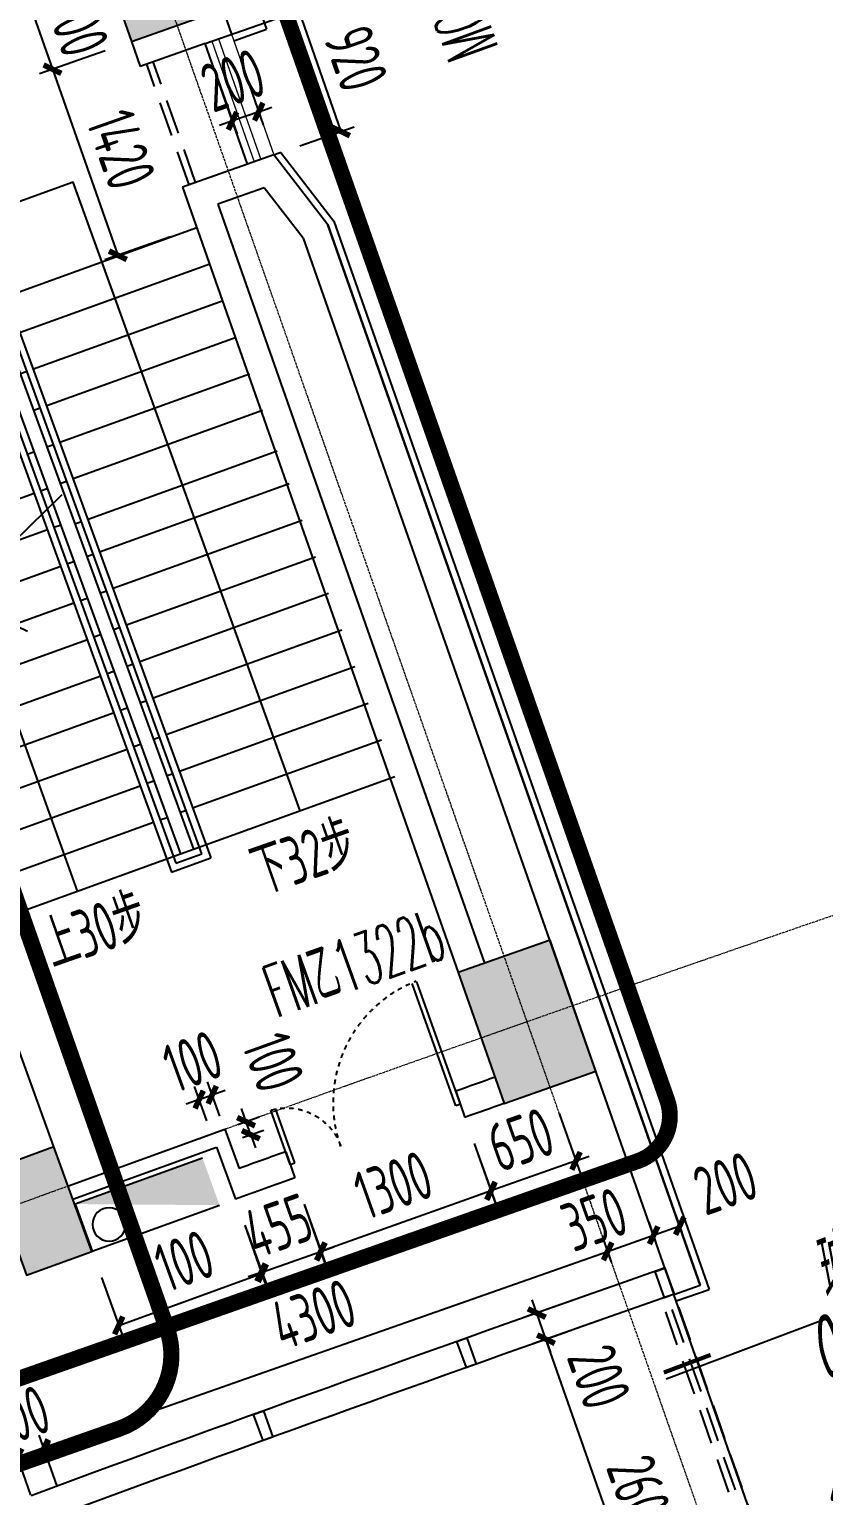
# Model space of a CAD drawing. Header units: millimetres. Extents: x 0 to 12095980, y -6694179 to 0.
# Drawn here: x 11672861 to 11678580, y -6406433 to -6395882 of the extents above; entities that cross this region are included whole.
import ezdxf

# ---------------------------------------------------------------- set-up
doc = ezdxf.new("R2010")
doc.units = ezdxf.units.MM
doc.header["$LTSCALE"] = 10
for name, pattern in [('A1-RG-AXIS$0$CENTER', [50.8, 31.75, -6.35, 6.35, -6.35]), ('A1-RI-F2$0$Dash', [6, 3, -3]), ('A1-RI-F2$0$DASHED', [0.75, 0.5, -0.25]), ('A1-RI-F2$0$HIDDEN2', [0.1875, 0.125, -0.0625])]:
    doc.linetypes.add(name, pattern=pattern)
for name, color, linetype in [('A1-RD-2F$0$A-DIMS-1：100', 1, 'Continuous'), ('A1-RD-2F$0$A-louban', 5, 'Continuous'), ('A1-RD-2F$0$A-WALL', 7, 'Continuous'), ('A1-RD-2F$0$外保温', 41, 'Continuous'), ('A1-RG-AXIS$0$A-COLU-HATH', 8, 'Continuous'), ('A1-RG-AXIS$0$A-COLUMN', 7, 'Continuous'), ('A1-RI-F2$0$0P-FE-FH-P', 41, 'A1-RI-F2$0$YJdef_FE-FH_LINE_F'), ('A1-RI-F2$0$0P-FE-HY(消火栓)', 21, 'Continuous'), ('A1-RI-F2$0$A-DIMS-1：100', 1, 'Continuous'), ('A1-RI-F2$0$A-DOOR', 32, 'Continuous'), ('A1-RI-F2$0$A-FUZHUXIAN', 55, 'A1-RI-F2$0$HIDDEN2'), ('A1-RI-F2$0$A-GLAZ', 140, 'Continuous'), ('A1-RI-F2$0$A-SYMB', 4, 'Continuous'), ('A1-RI-F2$0$A-SYMB-NAME', 4, 'Continuous'), ('A1-RI-F2$0$A-TEXT', 4, 'Continuous'), ('A1-RI-F2$0$A-TEXT1', 4, 'Continuous'), ('A1-RI-F2$0$A-WALL', 7, 'Continuous'), ('A1-RI-F2$0$A1-RI-BF$0$A-STRS', 50, 'Continuous'), ('A1-RI-F2$0$A1-RI-BF$0$A-STRS-HRAL', 3, 'Continuous'), ('A1-RI-F2$0$A1-RI-BF$0$A-SYMB-STRS', 1, 'Continuous'), ('A1-RI-F2$0$N-SYMB-DOOR', 13, 'Continuous'), ('A1-RI-F2$0$N-SYMB-DOOR1', 13, 'Continuous'), ('A1-RI-F2$0$N-SYMB-DOOR2', 13, 'Continuous')]:
    doc.layers.add(name, color=color, linetype=linetype)
doc.layers.add('A1-RD-2F$0$A1-RI-F3$0$mry-interior handrail', color=4, linetype='Continuous', lineweight=9)
doc.layers.add('A1-RG-AXIS$0$A-GRID', color=1, linetype='A1-RG-AXIS$0$CENTER', lineweight=9)
doc.layers.add('A1-RI-F2$0$A-X-PLOT', color=7, linetype='Continuous', plot=False)
doc.styles.add('A1-RD-2F$0$XD2008', font='xd-hzs.shx', dxfattribs={"width": 0.7, "bigfont": 'xd-hztxt.shx'})
doc.styles.add('A1-RI-F2$0$ECADI', font='gbeitc.shx', dxfattribs={"width": 0.7, "bigfont": 'gbcbig.shx'})
doc.styles.add('A1-RI-F2$0$ECADI-SYM', font='simplex.shx', dxfattribs={"width": 0.7, "bigfont": 'hztxt.shx'})
doc.styles.add('A1-RI-F2$0$hz1', font='hzs.shx', dxfattribs={"width": 0.75, "bigfont": 'hztxt.shx'})
doc.styles.add('A1-RI-F2$0$HZTXT', font='hzs-1.shx', dxfattribs={"width": 0.7, "bigfont": 'hztxt.shx'})
doc.styles.add('A1-RI-F2$0$XD2008', font='xd-hzs.shx', dxfattribs={"width": 0.7, "bigfont": 'xd-hztxt.shx'})
doc.linetypes.add('A1-RI-F2$0$YJdef_FE-FH_LINE_F', pattern='A,4,-0.2,["F",A1-RI-F2$0$hz1,S=0.2,R=0,X=-0.1,Y=-0.1],-0.1', length=4.3)
doc.dimstyles.new('A1-RD-2F$0$XD100$0', dxfattribs={"dimscale": 100, "dimtxt": 3.5, "dimasz": 2, "dimexe": 1, "dimexo": 2, "dimgap": 1, "dimtad": 1, "dimdec": 0, "dimdsep": 46, "dimtxsty": 'A1-RD-2F$0$XD2008', "dimblk": 'A1-RD-2F$0$_ArchTick', "dimblk1": 'A1-RD-2F$0$_ArchTick', "dimblk2": 'A1-RD-2F$0$_ArchTick', "dimsah": 1, "dimcen": 2.5, "dimclrd": 1, "dimclre": 1, "dimclrt": 4, "dimaunit": 1, "dimadec": 0, "dimazin": 0, "dimtfac": 1, "dimtdec": 0, "dimtix": 1, "dimtmove": 2, "dimatfit": 3, "dimfxl": 1, "dimtolj": 1, "dimtzin": 0, "dimarcsym": 0})
doc.dimstyles.new('A1-RI-F2$0$XD100$0', dxfattribs={"dimscale": 100, "dimtxt": 3.5, "dimasz": 2, "dimexe": 1, "dimexo": 2, "dimgap": 1, "dimtad": 1, "dimdec": 0, "dimdsep": 46, "dimtxsty": 'A1-RI-F2$0$XD2008', "dimblk1": 'A1-RI-F2$0$_ArchTick', "dimblk2": 'A1-RI-F2$0$_ArchTick', "dimsah": 1, "dimcen": 2.5, "dimclrd": 1, "dimclre": 1, "dimclrt": 4, "dimaunit": 1, "dimadec": 0, "dimazin": 0, "dimtfac": 1, "dimtdec": 0, "dimtix": 1, "dimtmove": 2, "dimatfit": 3, "dimfxl": 1, "dimtolj": 1, "dimtzin": 0, "dimarcsym": 0})

# ---------------------------------------------------------------- blocks, each defined once
blk = doc.blocks.new('A1-RI-F2$0$_ArchTick')
at = {"color": 0, "linetype": 'ByBlock', "const_width": 0.4}
blk.add_lwpolyline([(-0.5, -0.5), (0.5, 0.5)], dxfattribs=at)
blk = doc.blocks.new('*D106')
at = {"layer": 'A1-RI-F2$0$A-DIMS-1：100', "color": 1, "linetype": 'ByBlock', "lineweight": -2, "transparency": 16777216}
for p, q in [((11673535, -6394740), (11673325, -6394142)), ((11669976, -6395425), (11673358, -6394236)), ((11670153, -6395928), (11669943, -6395330))]:
    blk.add_line(p, q, dxfattribs=at)
at = {"layer": 'A1-RI-F2$0$A-DIMS-1：100', "color": 1, "linetype": 'ByBlock', "lineweight": -2, "transparency": 16777216, "xscale": 100, "yscale": 100, "zscale": 100}
for p, rotation in [((11673358, -6394236), 19.35703132826223), ((11669976, -6395425), 199.3570313282622)]:
    blk.add_blockref('A1-RI-F2$0$_ArchTick', p, dxfattribs=dict(at, rotation=rotation))
at = {"layer": 'A1-RI-F2$0$A-DIMS-1：100', "color": 4, "linetype": 'ByBlock', "transparency": 16777216, "insert": (11671576, -6394571), "char_height": 350, "attachment_point": 5, "rotation": 19.357, "style": 'A1-RI-F2$0$XD2008'}
blk.add_mtext('\\A1;3585', dxfattribs=at)
blk = doc.blocks.new('A1-RI-F2$0$A1wenzi')
at = {"layer": 'A1-RI-F2$0$A-SYMB-NAME', "linetype": 'ByBlock', "style": 'A1-RI-F2$0$HZTXT', "width": 0.7}
blk.add_attdef('行政办公', (11600457, -6454949), '', height=350, dxfattribs=at)
blk = doc.blocks.new('A1-RD-2F$0$_ArchTick')
at = {"color": 0, "linetype": 'ByBlock', "const_width": 0.4}
blk.add_lwpolyline([(-0.5, -0.5), (0.5, 0.5)], dxfattribs=at)
blk = doc.blocks.new('*D706')
at = {"layer": 'A1-RD-2F$0$A-DIMS-1：100', "color": 1, "linetype": 'ByBlock', "lineweight": -2, "transparency": 16777216}
for p, q in [((11674506, -6395852), (11674896, -6395715)), ((11674801, -6395748), (11675105, -6396617)), ((11674809, -6396720), (11675200, -6396584))]:
    blk.add_line(p, q, dxfattribs=at)
at = {"layer": 'A1-RD-2F$0$A-DIMS-1：100', "color": 1, "linetype": 'ByBlock', "lineweight": -2, "transparency": 16777216, "xscale": 100, "yscale": 100, "zscale": 100}
for p, rotation in [((11674801, -6395748), 109.2795494467234), ((11675105, -6396617), 289.2795494467234)]:
    blk.add_blockref('A1-RD-2F$0$_ArchTick', p, dxfattribs=dict(at, rotation=rotation))
at = {"layer": 'A1-RD-2F$0$A-DIMS-1：100', "color": 4, "linetype": 'ByBlock', "transparency": 16777216, "insert": (11675213, -6396092), "char_height": 350, "attachment_point": 5, "rotation": 289.2795, "style": 'A1-RD-2F$0$XD2008'}
blk.add_mtext('\\A1;920', dxfattribs=at)
blk = doc.blocks.new('A1-RI-F2$0$进户门')
at = {"layer": 'A1-RI-F2$0$A-DOOR', "linetype": 'Continuous'}
for p, q in [((0, 0), (0, -382.9)), ((1200, 3.6), (1200, -859.8))]:
    blk.add_line(p, q, dxfattribs=at)
for points in [[(0, 0), (0, -382.9)], [(0, 0), (32.3, 0)], [(32.3, 0), (32.3, -382.9)], [(1167.7, 3.6), (1167.7, -859.8)], [(1200, 3.6), (1167.7, 3.6)], [(1200, 3.6), (1200, -859.8)]]:
    blk.add_lwpolyline(points, dxfattribs=at)
at = {"layer": 'A1-RI-F2$0$A-DOOR', "linetype": 'A1-RI-F2$0$Dash'}
for centre, radius, start, end in [((-24.7, -1.4), 382.6, 274.24917, 0.21013), ((1229.5, 4.2), 871.7, 180.27623, 268.06031)]:
    blk.add_arc(centre, radius, start, end, dxfattribs=at)
blk = doc.blocks.new('A1-RI-F2$0$st-04-2f')
at = {"layer": 'A1-RI-F2$0$A1-RI-BF$0$A-STRS', "linetype": 'Continuous', "ltscale": 0.5}
for p, q in [((12264407, 7179687), (12262850, 7179675)), ((12264507, 7179688), (12264407, 7179687)), ((12264407, 7179687), (12264424, 7175487)), ((12266062, 7179701), (12264507, 7179688)), ((12264507, 7179688), (12264524, 7175488)), ((12264524, 7175488), (12264424, 7175487))]:
    blk.add_line(p, q, dxfattribs=at)
for points in [[(12262855, 7179395), (12264305, 7179406)], [(12264355, 7179407), (12264405, 7179407)], [(12264558, 7179409), (12264508, 7179408)], [(12266062, 7179421), (12264608, 7179409)], [(12262857, 7179115), (12264307, 7179126)], [(12264357, 7179127), (12264407, 7179127)], [(12264559, 7179129), (12264510, 7179128)], [(12266062, 7179141), (12264609, 7179129)], [(12262859, 7178835), (12264309, 7178846)], [(12264359, 7178847), (12264409, 7178847)], [(12264560, 7178849), (12264509, 7178848)], [(12266062, 7178861), (12264610, 7178849)], [(12262862, 7178555), (12264312, 7178567)], [(12264362, 7178567), (12264412, 7178567)], [(12264562, 7178569), (12264512, 7178568)], [(12266062, 7178581), (12264612, 7178569)], [(12262864, 7178275), (12264314, 7178287)], [(12264364, 7178287), (12264414, 7178287)], [(12264563, 7178289), (12264513, 7178288)], [(12266062, 7178301), (12264613, 7178289)], [(12266062, 7178021), (12264614, 7178009)], [(12262866, 7177965), (12264314, 7177977)], [(12264364, 7177977), (12264414, 7177977)], [(12264564, 7178009), (12264516, 7178008)], [(12262868, 7177715), (12264318, 7177727)], [(12264368, 7177727), (12264418, 7177727)], [(12264565, 7177729), (12264518, 7177728)], [(12266062, 7177741), (12264615, 7177729)], [(12262871, 7177435), (12264317, 7177447)], [(12264367, 7177447), (12264417, 7177447)], [(12264567, 7177449), (12264516, 7177448)], [(12266062, 7177461), (12264617, 7177449)], [(12266062, 7177181), (12264618, 7177169)], [(12262873, 7177155), (12264318, 7177167)], [(12264368, 7177167), (12264418, 7177167)], [(12264568, 7177169), (12264518, 7177168)], [(12262875, 7176875), (12264319, 7176887)], [(12264369, 7176887), (12264419, 7176887)], [(12264569, 7176889), (12264519, 7176888)], [(12266062, 7176901), (12264619, 7176889)], [(12262878, 7176595), (12264321, 7176607)], [(12264371, 7176607), (12264421, 7176607)], [(12264570, 7176609), (12264520, 7176608)], [(12266062, 7176621), (12264620, 7176609)], [(12266062, 7176341), (12264622, 7176329)], [(12262880, 7176315), (12264325, 7176327)], [(12264375, 7176327), (12264422, 7176327)], [(12264572, 7176329), (12264521, 7176328)], [(12262882, 7176035), (12264326, 7176047)], [(12264376, 7176047), (12264425, 7176047)], [(12264576, 7176049), (12264522, 7176048)], [(12266062, 7176061), (12264626, 7176049)], [(12262884, 7175755), (12264328, 7175767)], [(12264378, 7175767), (12264427, 7175767)], [(12264578, 7175769), (12264523, 7175768)], [(12266062, 7175781), (12264628, 7175769)], [(12266062, 7175501), (12264524, 7175488)], [(12264424, 7175487), (12262885, 7175475)]]:
    blk.add_lwpolyline(points, dxfattribs=at)
at = {"layer": 'A1-RI-F2$0$A1-RI-BF$0$A-STRS-HRAL', "ltscale": 50}
for p, q in [((12264306, 7179787), (12264606, 7179789)), ((12264306, 7179787), (12264330, 7175386)), ((12264356, 7179737), (12264556, 7179739)), ((12264380, 7175436), (12264356, 7179737)), ((12264556, 7179739), (12264579, 7175438)), ((12264606, 7179789), (12264630, 7175388)), ((12264579, 7175438), (12264380, 7175436))]:
    blk.add_line(p, q, dxfattribs=at)
blk.add_lwpolyline([(12264630, 7175388), (12264330, 7175386)], dxfattribs=at)
at = {"layer": 'A1-RI-F2$0$A1-RI-BF$0$A-SYMB-STRS', "ltscale": 50}
for points in [[(12263608, 7175481), (12263572, 7180289), (12265273, 7180303), (12265289, 7178280)], [(12265586, 7178576), (12265289, 7178280), (12264993, 7178577)], [(12264429, 7178208), (12265189, 7177870), (12265158, 7177694), (12265381, 7177981), (12265372, 7177788), (12266129, 7177451)], [(12265596, 7177384), (12265294, 7177675), (12265003, 7177373)], [(12265312, 7175495), (12265294, 7177675)]]:
    blk.add_lwpolyline(points, dxfattribs=at)
blk = doc.blocks.new('*D404')
at = {"layer": 'A1-RI-F2$0$A-DIMS-1：100', "color": 1, "linetype": 'ByBlock', "lineweight": -2, "transparency": 16777216}
for p, q in [((11673242, -6395564), (11672768, -6395731)), ((11672863, -6395698), (11672829, -6395603)), ((11672863, -6395698), (11673028, -6396169)), ((11673408, -6396036), (11672934, -6396202)), ((11673028, -6396169), (11673061, -6396263))]:
    blk.add_line(p, q, dxfattribs=at)
at = {"layer": 'A1-RI-F2$0$A-DIMS-1：100', "color": 1, "linetype": 'ByBlock', "lineweight": -2, "transparency": 16777216, "xscale": 100, "yscale": 100, "zscale": 100}
for p, rotation in [((11672863, -6395698), 289.3570313280397), ((11673028, -6396169), 109.3570313280397)]:
    blk.add_blockref('A1-RI-F2$0$_ArchTick', p, dxfattribs=dict(at, rotation=rotation))
at = {"layer": 'A1-RI-F2$0$A-DIMS-1：100', "color": 4, "linetype": 'ByBlock', "transparency": 16777216, "insert": (11673205, -6395842), "char_height": 350, "attachment_point": 5, "rotation": 289.357, "style": 'A1-RI-F2$0$XD2008'}
blk.add_mtext('\\A1;500', dxfattribs=at)
blk = doc.blocks.new('*D405')
at = {"layer": 'A1-RI-F2$0$A-DIMS-1：100', "color": 1, "linetype": 'ByBlock', "lineweight": -2, "transparency": 16777216}
for p, q in [((11673407, -6396036), (11672934, -6396202)), ((11673028, -6396169), (11673499, -6397508)), ((11673878, -6397375), (11673404, -6397541))]:
    blk.add_line(p, q, dxfattribs=at)
at = {"layer": 'A1-RI-F2$0$A-DIMS-1：100', "color": 1, "linetype": 'ByBlock', "lineweight": -2, "transparency": 16777216, "xscale": 100, "yscale": 100, "zscale": 100}
for p, rotation in [((11673028, -6396169), 109.3570313283591), ((11673499, -6397508), 289.3570313283591)]:
    blk.add_blockref('A1-RI-F2$0$_ArchTick', p, dxfattribs=dict(at, rotation=rotation))
at = {"layer": 'A1-RI-F2$0$A-DIMS-1：100', "color": 4, "linetype": 'ByBlock', "transparency": 16777216, "insert": (11673523, -6396747), "char_height": 350, "attachment_point": 5, "rotation": 289.357, "style": 'A1-RI-F2$0$XD2008'}
blk.add_mtext('\\A1;1420', dxfattribs=at)
blk = doc.blocks.new('*D477')
at = {"layer": 'A1-RI-F2$0$A-DIMS-1：100', "color": 1, "linetype": 'ByBlock', "lineweight": -2, "transparency": 16777216}
for p, q in [((11674194, -6396173), (11674357, -6396636)), ((11674383, -6396107), (11674546, -6396569)), ((11674513, -6396475), (11674324, -6396541)), ((11674513, -6396475), (11674607, -6396442)), ((11674324, -6396541), (11674230, -6396575))]:
    blk.add_line(p, q, dxfattribs=at)
at = {"layer": 'A1-RI-F2$0$A-DIMS-1：100', "color": 1, "linetype": 'ByBlock', "lineweight": -2, "transparency": 16777216, "xscale": 100, "yscale": 100, "zscale": 100}
for p, rotation in [((11674513, -6396475), 199.3579411792774), ((11674324, -6396541), 19.35794117927738)]:
    blk.add_blockref('A1-RI-F2$0$_ArchTick', p, dxfattribs=dict(at, rotation=rotation))
at = {"layer": 'A1-RI-F2$0$A-DIMS-1：100', "color": 4, "linetype": 'ByBlock', "transparency": 16777216, "insert": (11674327, -6396249), "char_height": 350, "attachment_point": 5, "rotation": 19.3579, "style": 'A1-RI-F2$0$XD2008'}
blk.add_mtext('\\A1;200', dxfattribs=at)
blk = doc.blocks.new('*D483')
at = {"layer": 'A1-RI-F2$0$A-DIMS-1：100', "color": 1, "linetype": 'ByBlock', "lineweight": -2, "transparency": 16777216}
for p, q in [((11679799, -6406439), (11678212, -6406990)), ((11679970, -6406933), (11679767, -6406345)), ((11678383, -6407483), (11678180, -6406895))]:
    blk.add_line(p, q, dxfattribs=at)
at = {"layer": 'A1-RI-F2$0$A-DIMS-1：100', "color": 1, "linetype": 'ByBlock', "lineweight": -2, "transparency": 16777216, "xscale": 100, "yscale": 100, "zscale": 100}
for p, rotation in [((11679799, -6406439), 19.12505656583533), ((11678212, -6406990), 199.1250565658353)]:
    blk.add_blockref('A1-RI-F2$0$_ArchTick', p, dxfattribs=dict(at, rotation=rotation))
at = {"layer": 'A1-RI-F2$0$A-DIMS-1：100', "color": 4, "linetype": 'ByBlock', "transparency": 16777216, "insert": (11678916, -6406455), "char_height": 350, "attachment_point": 5, "rotation": 19.1251, "style": 'A1-RI-F2$0$XD2008'}
blk.add_mtext('\\A1;1680', dxfattribs=at)
blk = doc.blocks.new('*D485')
at = {"layer": 'A1-RI-F2$0$A-DIMS-1：100', "color": 1, "linetype": 'ByBlock', "lineweight": -2, "transparency": 16777216}
for p, q in [((11676986, -6405165), (11676487, -6405341)), ((11677443, -6407760), (11676581, -6405307)), ((11677848, -6407618), (11677349, -6407793))]:
    blk.add_line(p, q, dxfattribs=at)
at = {"layer": 'A1-RI-F2$0$A-DIMS-1：100', "color": 1, "linetype": 'ByBlock', "lineweight": -2, "transparency": 16777216, "xscale": 100, "yscale": 100, "zscale": 100}
for p, rotation in [((11676581, -6405307), 109.3595861989956), ((11677443, -6407760), 289.3595861989956)]:
    blk.add_blockref('A1-RI-F2$0$_ArchTick', p, dxfattribs=dict(at, rotation=rotation))
at = {"layer": 'A1-RI-F2$0$A-DIMS-1：100', "color": 4, "linetype": 'ByBlock', "transparency": 16777216, "insert": (11677271, -6406443), "char_height": 350, "attachment_point": 5, "rotation": 289.3596, "style": 'A1-RI-F2$0$XD2008'}
blk.add_mtext('\\A1;2600', dxfattribs=at)
blk = doc.blocks.new('*D486')
at = {"layer": 'A1-RI-F2$0$A-DIMS-1：100', "color": 1, "linetype": 'ByBlock', "lineweight": -2, "transparency": 16777216}
for p, q in [((11676920, -6404977), (11676421, -6405152)), ((11676515, -6405119), (11676482, -6405024)), ((11676986, -6405165), (11676487, -6405341)), ((11676581, -6405307), (11676515, -6405119)), ((11676581, -6405307), (11676614, -6405402))]:
    blk.add_line(p, q, dxfattribs=at)
at = {"layer": 'A1-RI-F2$0$A-DIMS-1：100', "color": 1, "linetype": 'ByBlock', "lineweight": -2, "transparency": 16777216, "xscale": 100, "yscale": 100, "zscale": 100}
for p, rotation in [((11676515, -6405119), 289.3570313285136), ((11676581, -6405307), 109.3570313285136)]:
    blk.add_blockref('A1-RI-F2$0$_ArchTick', p, dxfattribs=dict(at, rotation=rotation))
at = {"layer": 'A1-RI-F2$0$A-DIMS-1：100', "color": 4, "linetype": 'ByBlock', "transparency": 16777216, "insert": (11676963, -6405578), "char_height": 350, "attachment_point": 5, "rotation": 289.357, "style": 'A1-RI-F2$0$XD2008'}
blk.add_mtext('\\A1;200', dxfattribs=at)
blk = doc.blocks.new('*D488')
at = {"layer": 'A1-RI-F2$0$A-DIMS-1：100', "color": 1, "linetype": 'ByBlock', "lineweight": -2, "transparency": 16777216}
for p, q in [((11677053, -6404753), (11676992, -6404580)), ((11672969, -6406100), (11677025, -6404675)), ((11672996, -6406178), (11672935, -6406005))]:
    blk.add_line(p, q, dxfattribs=at)
at = {"layer": 'A1-RI-F2$0$A-DIMS-1：100', "color": 1, "linetype": 'ByBlock', "lineweight": -2, "transparency": 16777216, "xscale": 100, "yscale": 100, "zscale": 100}
for p, rotation in [((11677025, -6404675), 19.35703132826328), ((11672969, -6406100), 199.3570313282633)]:
    blk.add_blockref('A1-RI-F2$0$_ArchTick', p, dxfattribs=dict(at, rotation=rotation))
at = {"layer": 'A1-RI-F2$0$A-DIMS-1：100', "color": 4, "linetype": 'ByBlock', "transparency": 16777216, "insert": (11674906, -6405128), "char_height": 350, "attachment_point": 5, "rotation": 19.357, "style": 'A1-RI-F2$0$XD2008'}
blk.add_mtext('\\A1;4300', dxfattribs=at)
blk = doc.blocks.new('*D496')
at = {"layer": 'A1-RI-F2$0$A-DIMS-1：100', "color": 1, "linetype": 'ByBlock', "lineweight": -2, "transparency": 16777216}
for p, q in [((11677372, -6404606), (11677323, -6404464)), ((11677042, -6404722), (11676992, -6404580)), ((11677025, -6404675), (11677356, -6404559))]:
    blk.add_line(p, q, dxfattribs=at)
at = {"layer": 'A1-RI-F2$0$A-DIMS-1：100', "color": 1, "linetype": 'ByBlock', "lineweight": -2, "transparency": 16777216, "xscale": 100, "yscale": 100, "zscale": 100}
for p, rotation in [((11677356, -6404559), 19.35794117842581), ((11677025, -6404675), 199.3579411784258)]:
    blk.add_blockref('A1-RI-F2$0$_ArchTick', p, dxfattribs=dict(at, rotation=rotation))
at = {"layer": 'A1-RI-F2$0$A-DIMS-1：100', "color": 4, "linetype": 'ByBlock', "transparency": 16777216, "insert": (11676929, -6404445), "char_height": 350, "attachment_point": 5, "rotation": 19.3579, "style": 'A1-RI-F2$0$XD2008'}
blk.add_mtext('\\A1;350', dxfattribs=at)
blk = doc.blocks.new('*D497')
at = {"layer": 'A1-RI-F2$0$A-DIMS-1：100', "color": 1, "linetype": 'ByBlock', "lineweight": -2, "transparency": 16777216}
for p, q in [((11677561, -6404539), (11677511, -6404398)), ((11677372, -6404606), (11677323, -6404464)), ((11677356, -6404559), (11677544, -6404492))]:
    blk.add_line(p, q, dxfattribs=at)
at = {"layer": 'A1-RI-F2$0$A-DIMS-1：100', "color": 1, "linetype": 'ByBlock', "lineweight": -2, "transparency": 16777216, "xscale": 100, "yscale": 100, "zscale": 100}
for p, rotation in [((11677544, -6404492), 19.35794113599733), ((11677356, -6404559), 199.3579411359973)]:
    blk.add_blockref('A1-RI-F2$0$_ArchTick', p, dxfattribs=dict(at, rotation=rotation))
at = {"layer": 'A1-RI-F2$0$A-DIMS-1：100', "color": 4, "linetype": 'ByBlock', "transparency": 16777216, "insert": (11677873, -6404185), "char_height": 350, "attachment_point": 5, "rotation": 19.3579, "style": 'A1-RI-F2$0$XD2008'}
blk.add_mtext('\\A1;200', dxfattribs=at)
blk = doc.blocks.new('*D489')
at = {"layer": 'A1-RI-F2$0$A-DIMS-1：100', "color": 1, "linetype": 'ByBlock', "lineweight": -2, "transparency": 16777216}
for p, q in [((11676677, -6403684), (11676830, -6404118)), ((11676064, -6403900), (11676217, -6404334)), ((11676797, -6404024), (11676892, -6403990)), ((11676797, -6404024), (11676184, -6404240)), ((11676184, -6404240), (11676090, -6404273))]:
    blk.add_line(p, q, dxfattribs=at)
at = {"layer": 'A1-RI-F2$0$A-DIMS-1：100', "color": 1, "linetype": 'ByBlock', "lineweight": -2, "transparency": 16777216, "xscale": 100, "yscale": 100, "zscale": 100}
for p, rotation in [((11676797, -6404024), 199.3999461804426), ((11676184, -6404240), 19.39994618044264)]:
    blk.add_blockref('A1-RI-F2$0$_ArchTick', p, dxfattribs=dict(at, rotation=rotation))
at = {"layer": 'A1-RI-F2$0$A-DIMS-1：100', "color": 4, "linetype": 'ByBlock', "transparency": 16777216, "insert": (11676399, -6403872), "char_height": 350, "attachment_point": 5, "rotation": 19.3999, "style": 'A1-RI-F2$0$XD2008'}
blk.add_mtext('\\A1;650', dxfattribs=at)
blk = doc.blocks.new('*D490')
at = {"layer": 'A1-RI-F2$0$A-DIMS-1：100', "color": 1, "linetype": 'ByBlock', "lineweight": -2, "transparency": 16777216}
for p, q in [((11676065, -6403899), (11676220, -6404334)), ((11676186, -6404239), (11674961, -6404676)), ((11674840, -6404335), (11674995, -6404770))]:
    blk.add_line(p, q, dxfattribs=at)
at = {"layer": 'A1-RI-F2$0$A-DIMS-1：100', "color": 1, "linetype": 'ByBlock', "lineweight": -2, "transparency": 16777216, "xscale": 100, "yscale": 100, "zscale": 100}
for p, rotation in [((11676186, -6404239), 19.59878669776582), ((11674961, -6404676), 199.5987866977659)]:
    blk.add_blockref('A1-RI-F2$0$_ArchTick', p, dxfattribs=dict(at, rotation=rotation))
at = {"layer": 'A1-RI-F2$0$A-DIMS-1：100', "color": 4, "linetype": 'ByBlock', "transparency": 16777216, "insert": (11675482, -6404198), "char_height": 350, "attachment_point": 5, "rotation": 19.5988, "style": 'A1-RI-F2$0$XD2008'}
blk.add_mtext('\\A1;1300', dxfattribs=at)
blk = doc.blocks.new('A1-RI-F2$0$mc')
at = {"layer": 'A1-RI-F2$0$N-SYMB-DOOR', "style": 'A1-RI-F2$0$ECADI-SYM', "width": 0.7}
for tag, p in [('门窗主编号1', (55.7, -311.3)), ('门窗主编号2', (667.6, -311.3))]:
    blk.add_attdef(tag, p, '', height=180, dxfattribs=at)
at = {"layer": 'A1-RI-F2$0$N-SYMB-DOOR', "style": 'A1-RI-F2$0$ECADI-SYM', "width": 0.7, "flags": 1}
for tag, p in [('洞口尺寸(宽X高)', (55.6, -717.2)), ('备注', (57.1, -921.2))]:
    blk.add_attdef(tag, p, '', height=180, dxfattribs=at)
at = {"layer": 'A1-RI-F2$0$N-SYMB-DOOR1', "style": 'A1-RI-F2$0$ECADI-SYM', "width": 0.7}
blk.add_attdef('门窗辅编号1', (55.7, -516.1), '', height=180, dxfattribs=at)
at = {"layer": 'A1-RI-F2$0$N-SYMB-DOOR2', "style": 'A1-RI-F2$0$ECADI-SYM', "width": 0.7}
blk.add_attdef('门窗辅编号2', (311.5, -516.1), '', height=180, dxfattribs=at)
blk = doc.blocks.new('A1-RI-F2$0$112')
at = {"layer": 'A1-RI-F2$0$0P-FE-HY(消火栓)'}
for p, q in [((-1145151, 724088), (-1144188, 723932)), ((-1144188, 723932), (-1144246, 723576)), ((-1144246, 723576), (-1145208, 723732))]:
    blk.add_line(p, q, dxfattribs=at)
blk.add_circle((-1144401, 723743), 120, dxfattribs=at)
blk.add_solid([(-1144188, 723932), (-1145151, 724088), (-1145208, 723732)], dxfattribs=at)
blk = doc.blocks.new('*D514')
at = {"layer": 'A1-RI-F2$0$A-DIMS-1：100', "color": 1, "linetype": 'ByBlock', "lineweight": -2, "transparency": 16777216}
for p, q in [((11673061, -6406364), (11672933, -6405997)), ((11672873, -6406430), (11672744, -6406064)), ((11672966, -6406092), (11672777, -6406158)), ((11672966, -6406092), (11673060, -6406059)), ((11672777, -6406158), (11672683, -6406191))]:
    blk.add_line(p, q, dxfattribs=at)
at = {"layer": 'A1-RI-F2$0$A-DIMS-1：100', "color": 1, "linetype": 'ByBlock', "lineweight": -2, "transparency": 16777216, "xscale": 100, "yscale": 100, "zscale": 100}
for p, rotation in [((11672966, -6406092), 199.3570313272598), ((11672777, -6406158), 19.35703132725985)]:
    blk.add_blockref('A1-RI-F2$0$_ArchTick', p, dxfattribs=dict(at, rotation=rotation))
at = {"layer": 'A1-RI-F2$0$A-DIMS-1：100', "color": 4, "linetype": 'ByBlock', "transparency": 16777216, "insert": (11672780, -6405865), "char_height": 350, "attachment_point": 5, "rotation": 19.357, "style": 'A1-RI-F2$0$XD2008'}
blk.add_mtext('\\A1;200', dxfattribs=at)
blk = doc.blocks.new('A1-RG-AXIS$0$colu')
at = {"layer": 'A1-RG-AXIS$0$A-COLU-HATH', "linetype": 'ByBlock'}
h = blk.add_hatch(color=256, dxfattribs=at)
h.paths.add_polyline_path([(11591264, -6433839), (11591159, -6433557), (11590222, -6433908), (11590400, -6434382)])
h.paths.add_polyline_path([(11582706, -6437301), (11582516, -6436795), (11581580, -6437146), (11581701, -6437474)])
h.paths.add_polyline_path([(11590472, -6449024), (11591080, -6449817), (11591635, -6449392), (11591027, -6448598)])
h.paths.add_polyline_path([(11597647, -6443800), (11598174, -6444530), (11598741, -6444120), (11598215, -6443391)])
h.paths.add_polyline_path([(11585545, -6442594), (11586154, -6443388), (11586709, -6442962), (11586101, -6442168)])
h.paths.add_polyline_path([(11592849, -6437150), (11593376, -6437880), (11593943, -6437471), (11593417, -6436741)])
h.paths.add_polyline_path([(11606395, -6455924), (11606921, -6456654), (11607489, -6456244), (11606962, -6455514)])
h.paths.add_polyline_path([(11601626, -6449315), (11602153, -6450044), (11602720, -6449635), (11602194, -6448905)])
edge = h.paths.add_edge_path()
edge.add_arc((11595249, -6454684), 425, 0, 360)
edge = h.paths.add_edge_path()
edge.add_arc((11600176, -6461115), 425, 0, 360)
h.paths.add_polyline_path([(11613307, -6451074), (11613812, -6451818), (11614392, -6451425), (11613886, -6450680)])
h.paths.add_polyline_path([(11620356, -6446424), (11620839, -6447183), (11621430, -6446806), (11620946, -6446047)])
h.paths.add_polyline_path([(11615974, -6439552), (11616458, -6440311), (11617048, -6439934), (11616564, -6439175)])
h.paths.add_polyline_path([(11608730, -6444330), (11609235, -6445075), (11609815, -6444682), (11609309, -6443937)])
h.paths.add_polyline_path([(11600306, -6431919), (11600812, -6432664), (11601391, -6432270), (11600885, -6431526)])
h.paths.add_polyline_path([(11607910, -6426904), (11608394, -6427663), (11608984, -6427286), (11608500, -6426527)])
h.paths.add_polyline_path([(11630302, -6423285), (11630693, -6423983), (11631129, -6423739), (11630739, -6423040)])
h.paths.add_polyline_path([(11626248, -6416039), (11626639, -6416737), (11627075, -6416493), (11626684, -6415795)])
h.paths.add_polyline_path([(11627535, -6441978), (11627997, -6442751), (11628598, -6442392), (11628136, -6441619)])
h.paths.add_polyline_path([(11634839, -6437741), (11635279, -6438526), (11635889, -6438184), (11635450, -6437399)])
h.paths.add_polyline_path([(11615655, -6422109), (11616117, -6422881), (11616718, -6422522), (11616256, -6421750)])
h.paths.add_polyline_path([(11619863, -6429147), (11620325, -6429919), (11620926, -6429560), (11620464, -6428788)])
h.paths.add_polyline_path([(11630859, -6430629), (11631299, -6431414), (11631910, -6431072), (11631470, -6430287)])
h.paths.add_polyline_path([(11627539, -6424694), (11627978, -6425480), (11628589, -6425138), (11628150, -6424353)])
h.paths.add_polyline_path([(11623353, -6434983), (11623815, -6435756), (11624415, -6435396), (11623953, -6434624)])
h.paths.add_polyline_path([(11623535, -6417538), (11623974, -6418324), (11624585, -6417982), (11624146, -6417197)])
h.paths.add_polyline_path([(11635339, -6420464), (11635756, -6421262), (11636376, -6420938), (11635960, -6420140)])
h.paths.add_polyline_path([(11645506, -6407138), (11645842, -6407864), (11645388, -6408074), (11645053, -6407348)])
h.paths.add_polyline_path([(11648218, -6414201), (11648554, -6414927), (11649008, -6414718), (11648672, -6413991)])
h.paths.add_polyline_path([(11649797, -6429904), (11650191, -6430713), (11650820, -6430407), (11650426, -6429597)])
h.paths.add_polyline_path([(11632163, -6412872), (11631542, -6413196), (11632283, -6414615), (11632904, -6414290)])
h.paths.add_polyline_path([(11648553, -6404923), (11647915, -6405211), (11648573, -6406669), (11649211, -6406381)])
h.paths.add_polyline_path([(11638488, -6426491), (11638905, -6427289), (11639525, -6426965), (11639108, -6426167)])
h.paths.add_polyline_path([(11646232, -6422575), (11646626, -6423384), (11647255, -6423078), (11646862, -6422268)])
h.paths.add_polyline_path([(11643258, -6416460), (11643651, -6417269), (11644281, -6416963), (11643887, -6416153)])
edge = h.paths.add_edge_path()
edge.add_arc((11640554, -6410101), 425, 0, 360)
h.paths.add_polyline_path([(11642262, -6433715), (11642678, -6434512), (11643299, -6434188), (11642882, -6433391)])
h.paths.add_polyline_path([(11657439, -6426310), (11657809, -6427131), (11658447, -6426843), (11658077, -6426022)])
h.paths.add_polyline_path([(11654086, -6418882), (11654456, -6419702), (11655094, -6419414), (11654724, -6418594)])
h.paths.add_polyline_path([(11659423, -6409141), (11659770, -6409971), (11660416, -6409702), (11660069, -6408871)])
h.paths.add_polyline_path([(11651288, -6412684), (11651658, -6413504), (11652296, -6413216), (11651926, -6412396)])
h.paths.add_polyline_path([(11672567, -6404095), (11672841, -6404846), (11673311, -6404675), (11673037, -6403924)])
h.paths.add_polyline_path([(11669749, -6396288), (11670092, -6397229), (11670562, -6397058), (11670219, -6396117)])
h.paths.add_polyline_path([(11678236, -6409178), (11678568, -6410121), (11679228, -6409889), (11678897, -6408946)])
h.paths.add_polyline_path([(11675949, -6402668), (11676281, -6403611), (11676941, -6403379), (11676610, -6402436)])
h.paths.add_polyline_path([(11662042, -6415416), (11662388, -6416247), (11663034, -6415977), (11662688, -6415147)])
h.paths.add_polyline_path([(11670094, -6412181), (11670417, -6413021), (11671070, -6412770), (11670748, -6411930)])
h.paths.add_polyline_path([(11656266, -6401573), (11656651, -6402496), (11657297, -6402226), (11656912, -6401304)])
h.paths.add_polyline_path([(11664718, -6398177), (11665077, -6399111), (11665730, -6398860), (11665372, -6397926)])
h.paths.add_polyline_path([(11667657, -6405832), (11667980, -6406673), (11668633, -6406422), (11668311, -6405582)])
h.paths.add_polyline_path([(11673265, -6395025), (11673596, -6395969), (11674256, -6395737), (11673925, -6394793)])
edge = h.paths.add_edge_path()
edge.add_arc((11681417, -6417175), 425, 0, 360)
h.paths.add_polyline_path([(11673015, -6419789), (11673338, -6420629), (11673991, -6420379), (11673669, -6419538)])
h.paths.add_polyline_path([(11665180, -6422938), (11665527, -6423769), (11666173, -6423499), (11665826, -6422668)])
at = {"layer": 'A1-RG-AXIS$0$A-COLUMN'}
for points in [[(11673265, -6395025), (11673596, -6395969), (11674256, -6395737), (11673925, -6394793)], [(11675949, -6402668), (11676281, -6403611), (11676941, -6403379), (11676610, -6402436)], [(11672567, -6404095), (11672841, -6404846), (11673311, -6404675), (11673037, -6403924)]]:
    blk.add_lwpolyline(points, close=True, dxfattribs=at)
blk = doc.blocks.new('A1-RG-AXIS')
at = {"layer": 'A1-RG-AXIS$0$A-GRID', "linetype": 'A1-RG-AXIS$0$CENTER', "ltscale": 0.05}
blk.add_lwpolyline([(11684567.3, -6426142.2), (11670777.5, -6386890)], dxfattribs=at)
blk.add_lwpolyline([(11682866.1, -6392336.6, 0.1037295), (11569674.9, -6456283.6, 0.1037295)], format="xyb", dxfattribs=at)
blk.add_arc((11778731.9, -6694178.6), 308600, 107.574373, 131.323037, dxfattribs=at)
at = {"layer": 'A1-RG-AXIS$0$A-COLU-HATH', "linetype": 'ByBlock'}
blk.add_blockref('A1-RG-AXIS$0$colu', (0, 0), dxfattribs=at)
blk = doc.blocks.new('*D552')
at = {"layer": 'A1-RI-F2$0$A-DIMS-1：100', "color": 1, "linetype": 'ByBlock', "lineweight": -2, "transparency": 16777216}
for p, q in [((11674422, -6403742), (11674388, -6403647)), ((11674363, -6403763), (11674516, -6403708)), ((11674397, -6403857), (11674550, -6403802)), ((11674456, -6403836), (11674422, -6403742)), ((11674456, -6403836), (11674490, -6403930))]:
    blk.add_line(p, q, dxfattribs=at)
at = {"layer": 'A1-RI-F2$0$A-DIMS-1：100', "color": 1, "linetype": 'ByBlock', "lineweight": -2, "transparency": 16777216, "xscale": 100, "yscale": 100, "zscale": 100}
for p, rotation in [((11674422, -6403742), 289.8717104702325), ((11674456, -6403836), 109.8717104702325)]:
    blk.add_blockref('A1-RI-F2$0$_ArchTick', p, dxfattribs=dict(at, rotation=rotation))
at = {"layer": 'A1-RI-F2$0$A-DIMS-1：100', "color": 4, "linetype": 'ByBlock', "transparency": 16777216, "insert": (11674618, -6403314), "char_height": 350, "attachment_point": 5, "rotation": 289.8717, "style": 'A1-RI-F2$0$XD2008'}
blk.add_mtext('\\A1;100', dxfattribs=at)
blk = doc.blocks.new('*D553')
at = {"layer": 'A1-RI-F2$0$A-DIMS-1：100', "color": 1, "linetype": 'ByBlock', "lineweight": -2, "transparency": 16777216}
for p, q in [((11674413, -6404486), (11674573, -6404925)), ((11673505, -6405208), (11674539, -6404831)), ((11673380, -6404863), (11673540, -6405302))]:
    blk.add_line(p, q, dxfattribs=at)
at = {"layer": 'A1-RI-F2$0$A-DIMS-1：100', "color": 1, "linetype": 'ByBlock', "lineweight": -2, "transparency": 16777216, "xscale": 100, "yscale": 100, "zscale": 100}
for p, rotation in [((11674539, -6404831), 20.02763796580891), ((11673505, -6405208), 200.027637965809)]:
    blk.add_blockref('A1-RI-F2$0$_ArchTick', p, dxfattribs=dict(at, rotation=rotation))
at = {"layer": 'A1-RI-F2$0$A-DIMS-1：100', "color": 4, "linetype": 'ByBlock', "transparency": 16777216, "insert": (11673928, -6404761), "char_height": 350, "attachment_point": 5, "rotation": 20.0276, "style": 'A1-RI-F2$0$XD2008'}
blk.add_mtext('\\A1;1100', dxfattribs=at)
blk = doc.blocks.new('*D551')
at = {"layer": 'A1-RI-F2$0$A-DIMS-1：100', "color": 1, "linetype": 'ByBlock', "lineweight": -2, "transparency": 16777216}
for p, q in [((11674841, -6404339), (11674992, -6404770)), ((11674412, -6404489), (11674563, -6404921)), ((11674959, -6404676), (11675053, -6404642)), ((11674530, -6404826), (11674959, -6404676)), ((11674530, -6404826), (11674436, -6404859))]:
    blk.add_line(p, q, dxfattribs=at)
at = {"layer": 'A1-RI-F2$0$A-DIMS-1：100', "color": 1, "linetype": 'ByBlock', "lineweight": -2, "transparency": 16777216, "xscale": 100, "yscale": 100, "zscale": 100}
for p, rotation in [((11674959, -6404676), 199.3570313281158), ((11674530, -6404826), 19.35703132811582)]:
    blk.add_blockref('A1-RI-F2$0$_ArchTick', p, dxfattribs=dict(at, rotation=rotation))
at = {"layer": 'A1-RI-F2$0$A-DIMS-1：100', "color": 4, "linetype": 'ByBlock', "transparency": 16777216, "insert": (11674653, -6404491), "char_height": 350, "attachment_point": 5, "rotation": 19.357, "style": 'A1-RI-F2$0$XD2008'}
blk.add_mtext('\\A1;455', dxfattribs=at)
blk = doc.blocks.new('*D554')
at = {"layer": 'A1-RI-F2$0$A-DIMS-1：100', "color": 1, "linetype": 'ByBlock', "lineweight": -2, "transparency": 16777216}
for p, q in [((11674234, -6403703), (11674144, -6403455)), ((11674084, -6403583), (11673990, -6403617)), ((11674140, -6403737), (11674050, -6403489)), ((11674084, -6403583), (11674178, -6403549)), ((11674178, -6403549), (11674272, -6403515))]:
    blk.add_line(p, q, dxfattribs=at)
at = {"layer": 'A1-RI-F2$0$A-DIMS-1：100', "color": 1, "linetype": 'ByBlock', "lineweight": -2, "transparency": 16777216, "xscale": 100, "yscale": 100, "zscale": 100}
for p, rotation in [((11674178, -6403549), 200.0276379662115), ((11674084, -6403583), 20.02763796621149)]:
    blk.add_blockref('A1-RI-F2$0$_ArchTick', p, dxfattribs=dict(at, rotation=rotation))
at = {"layer": 'A1-RI-F2$0$A-DIMS-1：100', "color": 4, "linetype": 'ByBlock', "transparency": 16777216, "insert": (11674037, -6403308), "char_height": 350, "attachment_point": 5, "rotation": 20.0276, "style": 'A1-RI-F2$0$XD2008'}
blk.add_mtext('\\A1;100', dxfattribs=at)
blk = doc.blocks.new('A1-RD-2F')
at = {"linetype": 'ByBlock'}
for p, q in [((11674128.2, -6395984.1), (11674505.4, -6395851.6)), ((11674621.8, -6396786), (11674433.1, -6396852.1)), ((11675010, -6397287.7), (11674621.9, -6396786.3)), ((11674832, -6397384.5), (11674551.8, -6397022.4)), ((11677502.2, -6404984.7), (11677690.9, -6404918.4))]:
    blk.add_line(p, q, dxfattribs=at)
at = {"layer": 'A1-RD-2F$0$A-louban'}
for points in [[(11674044.9, -6394540.6, 0.0055257), (11667448.1, -6396927.4), (11667323.5, -6396600.3, 0.0025517), (11666108.9, -6397057.8), (11666233.2, -6397385, 0.0036833), (11661849.4, -6399083.9), (11661717.6, -6398759.6, 0.0010199), (11660513.4, -6399239.5), (11660643, -6399564.6, 0.0012339), (11659190.3, -6400151), (11659056.7, -6399827.5, 0.0010212), (11657855.3, -6400318.8), (11657987.8, -6400642.8, 0.0025217), (11655033.1, -6401875.6), (11654894.9, -6401554, 0.0011154), (11653700.6, -6402062.3), (11653837.6, -6402384.4, 0.0053613), (11647609.3, -6405129.5)], [(11680002.4, -6407186.8, 0.0013421), (11678463, -6407720.9), (11678463, -6407720.9), (11677502.2, -6404984.7), (11677690.6, -6404918.5), (11675010, -6397287.7), (11674621.9, -6396786.3), (11674433.1, -6396852.1), (11674128.2, -6395984.1), (11674505.4, -6395851.6)]]:
    blk.add_lwpolyline(points, format="xyb", dxfattribs=at)
at = {"layer": 'A1-RD-2F$0$A-WALL', "linetype": 'ByBlock'}
for p, q in [((11673922.5, -6394795.6), (11674316.8, -6395917.9)), ((11675010, -6397287.7), (11677690.9, -6404918.4)), ((11674832, -6397384.5), (11677502.2, -6404984.7))]:
    blk.add_line(p, q, dxfattribs=at)
for radius, start, end in [(317391, 109.257348, 110.478508), (317191, 109.293412, 110.478406)]:
    blk.add_arc((11778724.2, -6694172.8), radius, start, end, dxfattribs=at)
at = {"layer": 'A1-RD-2F$0$A1-RI-F3$0$mry-interior handrail', "ltscale": 0.25}
for p, q in [((11674128.2, -6395984.1), (11674433.1, -6396852.1)), ((11674175.3, -6395967.6), (11674480.3, -6396835.5)), ((11674222.5, -6395951), (11674527.4, -6396819)), ((11674316.9, -6395917.8), (11674621.9, -6396786.3))]:
    blk.add_line(p, q, dxfattribs=at)
at = {"layer": 'A1-RD-2F$0$外保温'}
for p, q in [((11674075.6, -6394477.2), (11674569.2, -6395882.2)), ((11674333.3, -6395965), (11674569.2, -6395882.2)), ((11674671.7, -6396768.9), (11675054.5, -6397263.5)), ((11675054.5, -6397263.5), (11677754.7, -6404949)), ((11677518.8, -6405031.9), (11677754.7, -6404949))]:
    blk.add_line(p, q, dxfattribs=at)
for centre, radius, start, end in [((11778724.2, -6694172.8), 317441, 109.248339, 110.478406), ((11778557.1, -6695205.7), 316001, 109.192934, 109.202496)]:
    blk.add_arc(centre, radius, start, end, dxfattribs=at)
at = {"layer": 'A1-RD-2F$0$A-DIMS-1：100', "color": 3, "linetype": 'ByBlock'}
dim = blk.add_aligned_dim(p1=(11674316.8, -6395917.9), p2=(11674620.6, -6396786.5), distance=513.5, dimstyle='A1-RD-2F$0$XD100$0', override={"dimasz": 1}, dxfattribs=at)
dim.commit()
dim.dimension.update_dxf_attribs({"geometry": '*D706', "text_midpoint": (11675213, -6396091.8)})
blk = doc.blocks.new('A1-RI-F2')
at = {"layer": 'A1-RI-F2$0$A-FUZHUXIAN', "ltscale": 200}
for p, q in [((11674011.4, -6397000.2), (11673706.4, -6396132.3)), ((11674058.5, -6396983.6), (11673753.6, -6396115.7)), ((11678269.4, -6407470.2), (11677410.4, -6405016.2)), ((11678316.6, -6407453.7), (11677457.6, -6404999.7)), ((11678366.3, -6407435.9), (11677504.8, -6404983.1))]:
    blk.add_line(p, q, dxfattribs=at)
at = {"layer": 'A1-RI-F2$0$A-GLAZ', "ltscale": 0.25}
for centre, radius, start, end in [((11778731.9, -6694178.6), 306600, 109.291621, 110.197998), ((11779185.4, -6695428.3), 307729.4, 109.294393, 110.160203)]:
    blk.add_arc(centre, radius, start, end, dxfattribs=at)
at = {"layer": 'A1-RI-F2$0$A-SYMB', "linetype": 'A1-RI-F2$0$DASHED'}
for points, const_width in [([(11674237.6, -6394432.7), (11677453.9, -6403587.6, -0.4142136), (11677244, -6404024.8), (11672666.5, -6405632.9, -0.4142136), (11672229.3, -6405423.1), (11669013, -6396268.2, -0.4142136), (11669222.9, -6395831), (11673800.4, -6394222.8, -0.4142136)], 114.3), ([(11670566.5, -6395879), (11673852.4, -6405232.2, -0.4142136), (11673507, -6405951.7), (11665973.6, -6408598.2, -0.4142136), (11665254.1, -6408252.8), (11661968.2, -6398899.6, -0.4142136), (11662313.6, -6398180.1), (11669847, -6395533.6, -0.4142136)], 116.6)]:
    blk.add_lwpolyline(points, format="xyb", close=True, dxfattribs=dict(at, const_width=const_width))
at = {"layer": 'A1-RI-F2$0$A-TEXT'}
blk.add_line((11678592.9, -6405163), (11677447.1, -6405593.5), dxfattribs=at)
at = {"layer": 'A1-RI-F2$0$A-TEXT', "const_width": 30}
blk.add_lwpolyline([(11677766.1, -6405420.2), (11677429.6, -6405546.7)], dxfattribs=at)
at = {"layer": 'A1-RI-F2$0$A-WALL', "linetype": 'ByBlock'}
for p, q in [((11673596.1, -6395968.9), (11673659.3, -6396148.9)), ((11674128.2, -6395984.1), (11673659.3, -6396148.9)), ((11674433.1, -6396852.1), (11673964.2, -6397016.8)), ((11673964.2, -6397016.8), (11675949.4, -6402667.6)), ((11674551.8, -6397022.4), (11674219.2, -6397139.2)), ((11674219.2, -6397139.2), (11676138.1, -6402601.3)), ((11675931.7, -6403522.3), (11675998, -6403711)), ((11673143.8, -6404203.4), (11674268.3, -6403796.9)), ((11674268.3, -6403796.9), (11674371.1, -6404078.9)), ((11673174.1, -6404298.8), (11674208.5, -6403924.9)), ((11674208.5, -6403924.9), (11674345.5, -6404300.7)), ((11674707, -6403958.3), (11674773.3, -6404147))]:
    blk.add_line(p, q, dxfattribs=at)
at = {"layer": 'A1-RI-F2$0$A-WALL'}
blk.add_line((11673037.2, -6403923.6), (11670561.8, -6397057.7), dxfattribs=at)
at = {"layer": 'A1-RI-F2$0$A-WALL', "linetype": 'ByBlock'}
for radius, start, end in [(308300.2, 109.422077, 109.47783), (308100.2, 109.422119, 109.477908), (308300.2, 109.71943, 109.785755), (308100.2, 109.719665, 109.804194)]:
    blk.add_arc((11778731.9, -6694178.6), radius, start, end, dxfattribs=at)
at = {"layer": 'A1-RI-F2$0$A-X-PLOT', "linetype": 'ByBlock'}
for points in [[(11677434.2, -6405008.4), (11677366.2, -6404820.4), (11677436.8, -6404794.9), (11677504.8, -6404983.1)], [(11676007.7, -6405511.6), (11675939.7, -6405323.6), (11676010.3, -6405298.1), (11676078.3, -6405486.3)], [(11674543.8, -6406036.6), (11674475.8, -6405848.6), (11674546.4, -6405823.1), (11674614.3, -6406011.2)]]:
    blk.add_lwpolyline(points, close=True, dxfattribs=at)
at = {"color": 3, "linetype": 'ByBlock'}
blk.add_blockref('A1-RD-2F', (0, 0), dxfattribs=at)
at = {"linetype": 'ByBlock'}
blk.add_blockref('A1-RG-AXIS', (0, 0), dxfattribs=at)
at = {"linetype": 'ByBlock', "xscale": -1, "rotation": 20.2925778936718}
blk.add_blockref('A1-RI-F2$0$st-04-2f', (25665823.5, -8878438.2), dxfattribs=at)
at = {"layer": 'A1-RI-F2$0$0P-FE-FH-P', "xscale": -1, "rotation": 10.65538186023809}
blk.add_blockref('A1-RI-F2$0$112', (10682588.3, -7327346), dxfattribs=at)
at = {"layer": 'A1-RI-F2$0$A-DOOR', "xscale": -1.083338242534494, "yscale": 1.083338243886828, "zscale": 1.083338242560174, "rotation": 199.6536667485472}
blk.add_blockref('A1-RI-F2$0$进户门', (11674739.2, -6404050.2), dxfattribs=at)
at = {"layer": 'A1-RI-F2$0$A-SYMB-NAME', "linetype": 'ByBlock'}
ref = blk.add_blockref('A1-RI-F2$0$A1wenzi', (-1409676, -4157077.1), dxfattribs=dict(at, rotation=19.35703132218713))
ref.add_attrib('行政办公', '下32步', (11674541.3, -6402123.5), dxfattribs={"linetype": 'ByBlock', "height": 350, "rotation": 19.35703, "style": 'A1-RI-F2$0$XD2008', "width": 0.7})
ref = blk.add_blockref('A1-RI-F2$0$A1wenzi', (-1411180.9, -4157603.6), dxfattribs=dict(at, rotation=19.35703132218713))
ref.add_attrib('行政办公', '上30步', (11673036.4, -6402650), dxfattribs={"linetype": 'ByBlock', "height": 350, "rotation": 19.35703, "style": 'A1-RI-F2$0$XD2008', "width": 0.7})
at = {"layer": 'A1-RI-F2$0$N-SYMB-DOOR'}
ref = blk.add_blockref('A1-RI-F2$0$mc', (11675831.3, -6396251.9), dxfattribs=dict(at, xscale=1.499999999410186, yscale=1.499999999410186, rotation=110.046798514914))
ref.add_attrib('门窗主编号1', 'MQ5', (11676241.3, -6396013.3), dxfattribs={"height": 375, "rotation": 110.0468, "style": 'A1-RI-F2$0$ECADI-SYM', "width": 0.5})
ref = blk.add_blockref('A1-RI-F2$0$mc', (11674405.4, -6402585.1), dxfattribs=dict(at, xscale=1.499999999351688, yscale=1.499999999351688, rotation=19.60938820430269))
ref.add_attrib('门窗主编号1', 'FM乙1322b', (11674640.8, -6402996.8), dxfattribs={"height": 375, "rotation": 19.60939, "style": 'A1-RI-F2$0$ECADI-SYM', "width": 0.5})
at = {"layer": 'A1-RI-F2$0$A-TEXT', "style": 'A1-RI-F2$0$ECADI', "width": 0.7}
for s, p in [('玻璃栏板详见', (11678606.4, -6405060.4, 0)), ('06J403-44', (11678577.7, -6405613.4, 0))]:
    blk.add_text(s, height=450, rotation=21.56444, dxfattribs=at).set_placement(p)
at = {"layer": 'A1-RI-F2$0$A-TEXT1', "style": 'A1-RI-F2$0$ECADI', "width": 0.7}
for tag, p in [('（-0.050）', (11749732.1, -6422418.7)), ('（结构标高）', (11757640.8, -6422418.7))]:
    blk.add_attdef(tag, p, '', height=375, dxfattribs=at)
at = {"layer": 'A1-RI-F2$0$A-DIMS-1：100', "color": 3, "linetype": 'ByBlock'}
for p1, p2, distance, picture, middle in [((11670219.1, -6396117.2), (11673601.6, -6394928.8), 733.8, '*D106', (11671576, -6394571.2)), ((11673430.7, -6395498.2), (11673596.3, -6395969.6), -602.1, '*D404', (11673204.8, -6395842.3)), ((11673596.2, -6395969.3), (11674066.7, -6397308.7), -602.1, '*D405', (11673522.8, -6396747.4)), ((11674316.8, -6395917.8), (11674128.2, -6395984.1), 590.6, '*D477', (11674327.1, -6396248.8)), ((11674208.5, -6403924.9), (11674302.4, -6403890.6), 363.7, '*D554', (11674036.7, -6403307.7)), ((11676611, -6403495.1), (11675998, -6403711), 560.4, '*D489', (11676399.3, -6403872.2)), ((11675998, -6403711), (11674773.3, -6404147), 561, '*D490', (11675481.5, -6404198.4)), ((11674345.4838, -6404300.7143), (11674774.3237, -6404150.0573), -557.0244, '*D551', (11674653.3818, -6404491.4678)), ((11673311.2, -6404675.2), (11674344.7, -6404298.5), -566.7, '*D553', (11673927.8, -6404761)), ((11673062.2, -6406366.6), (11677119.2, -6404941.4), 282.8, '*D488', (11674905.8, -6405127.8)), ((11678036.2, -6407551.7), (11677174.4, -6405098.9), 628.8, '*D485', (11677271.5, -6406442.6)), ((11673127.6, -6406552.7), (11672938.9, -6406619), -488.6, '*D514', (11672780.2, -6405865.4)), ((11680036, -6407121.6), (11678449, -6407672), -722, '*D483', (11678915.8, -6406454.8))]:
    dim = blk.add_aligned_dim(p1=p1, p2=p2, distance=distance, dimstyle='A1-RI-F2$0$XD100$0', override={"dimasz": 1}, dxfattribs=at)
    dim.commit()
    dim.dimension.update_dxf_attribs({"geometry": picture, "text_midpoint": middle})
for base, p1, p2, angle, picture, middle in [((11674421.6, -6403741.5), (11674208.5, -6403924.9), (11674174.5, -6403830.8), 109.87171, '*D552', (11674618, -6403313.6)), ((11677544.4, -6404492.3), (11677438.5, -6404794.4), (11677627.2, -6404728.1), 19.35794, '*D497', (11677873.4, -6404184.6)), ((11677355.7, -6404558.6), (11677108.2, -6404910.3), (11677438.5, -6404794.2), 19.35794, '*D496', (11676928.9, -6404445.1)), ((11676514.9, -6405118.7), (11677174.5, -6405099), (11677108.2, -6404910.3), 109.35703, '*D486', (11676963.5, -6405577.6))]:
    dim = blk.add_linear_dim(base=base, p1=p1, p2=p2, angle=angle, dimstyle='A1-RI-F2$0$XD100$0', override={"dimasz": 1}, dxfattribs=at)
    dim.commit()
    dim.dimension.update_dxf_attribs({"geometry": picture, "text_midpoint": middle, "dimtype": 129})

msp = doc.modelspace()

# ---------------------------------------------------------------- block references
msp.add_blockref('A1-RI-F2', (0, 0))

doc.saveas('drawing.dxf')
